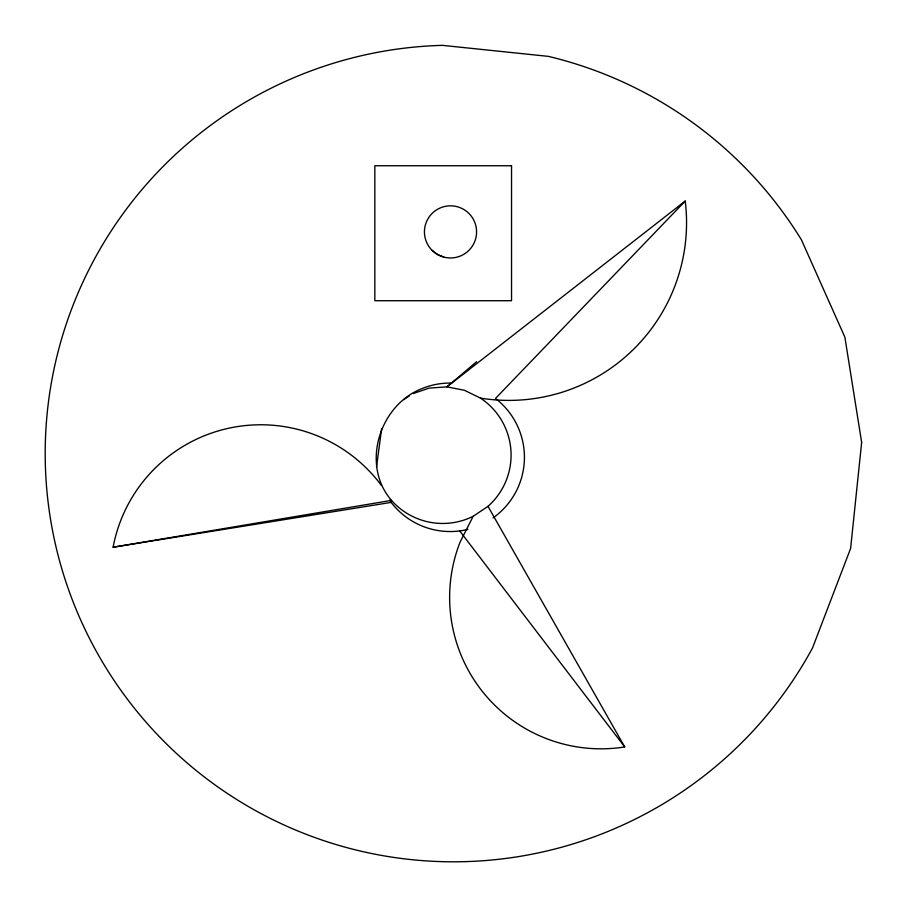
<?xml version="1.0" encoding="UTF-8"?>
<svg xmlns="http://www.w3.org/2000/svg" width="907" height="907" viewBox="0 0 907 907"><rect width="100%" height="100%" fill="white"/><g stroke="black" fill="none" stroke-linecap="round" stroke-linejoin="round"><path stroke-width="1.36" d="M413.422 393.502L429.113 388.105L446.913 386.87L685.227 201.048A177.693 177.693 0 0 1 480.472 398.116A68.365 68.365 0 0 1 487.989 506.333L473.182 516.298A68.365 68.365 0 0 1 391.495 500.381C360.714 465.076 379.319 405.146 421.88 388.638A74.249 74.249 0 0 1 451.709 383.06M376.541 466.844L381.62 428.75M473.182 516.298L460.11 542.057A151.412 151.412 0 0 0 624.73 746.949L487.989 506.333M685.227 201.048L495.483 398.468A74.249 74.249 0 0 1 493.045 517.92M476.64 361.7L446.913 386.87L464.429 390.282L480.472 398.116M403.728 399.647L409.476 395.769M381.518 485.585A150.279 150.279 0 0 0 113.092 547.227L391.495 500.381M113.092 547.227L391.178 502.387A74.249 74.249 0 0 0 467.899 529.393M443.761 257.078L437.469 254.47L432.072 250.332A26.065 26.065 0 0 1 443.761 206.717A26.065 26.065 0 0 1 475.687 238.643A26.065 26.065 0 0 1 432.072 250.332M459.724 530.924L624.73 746.949M389.795 499.984L391.178 502.387M861.65 442.401L850.619 548.418L812.513 647.972A408.297 408.297 0 0 1 105.575 667.178A408.297 408.297 0 0 1 442.401 45.35L548.418 56.381A408.297 408.297 0 0 1 801.425 239.822L844.871 337.143L861.65 442.401M511.537 165.743L374.84 165.743L374.84 300.716L511.537 300.716L511.537 165.743"/></g></svg>
